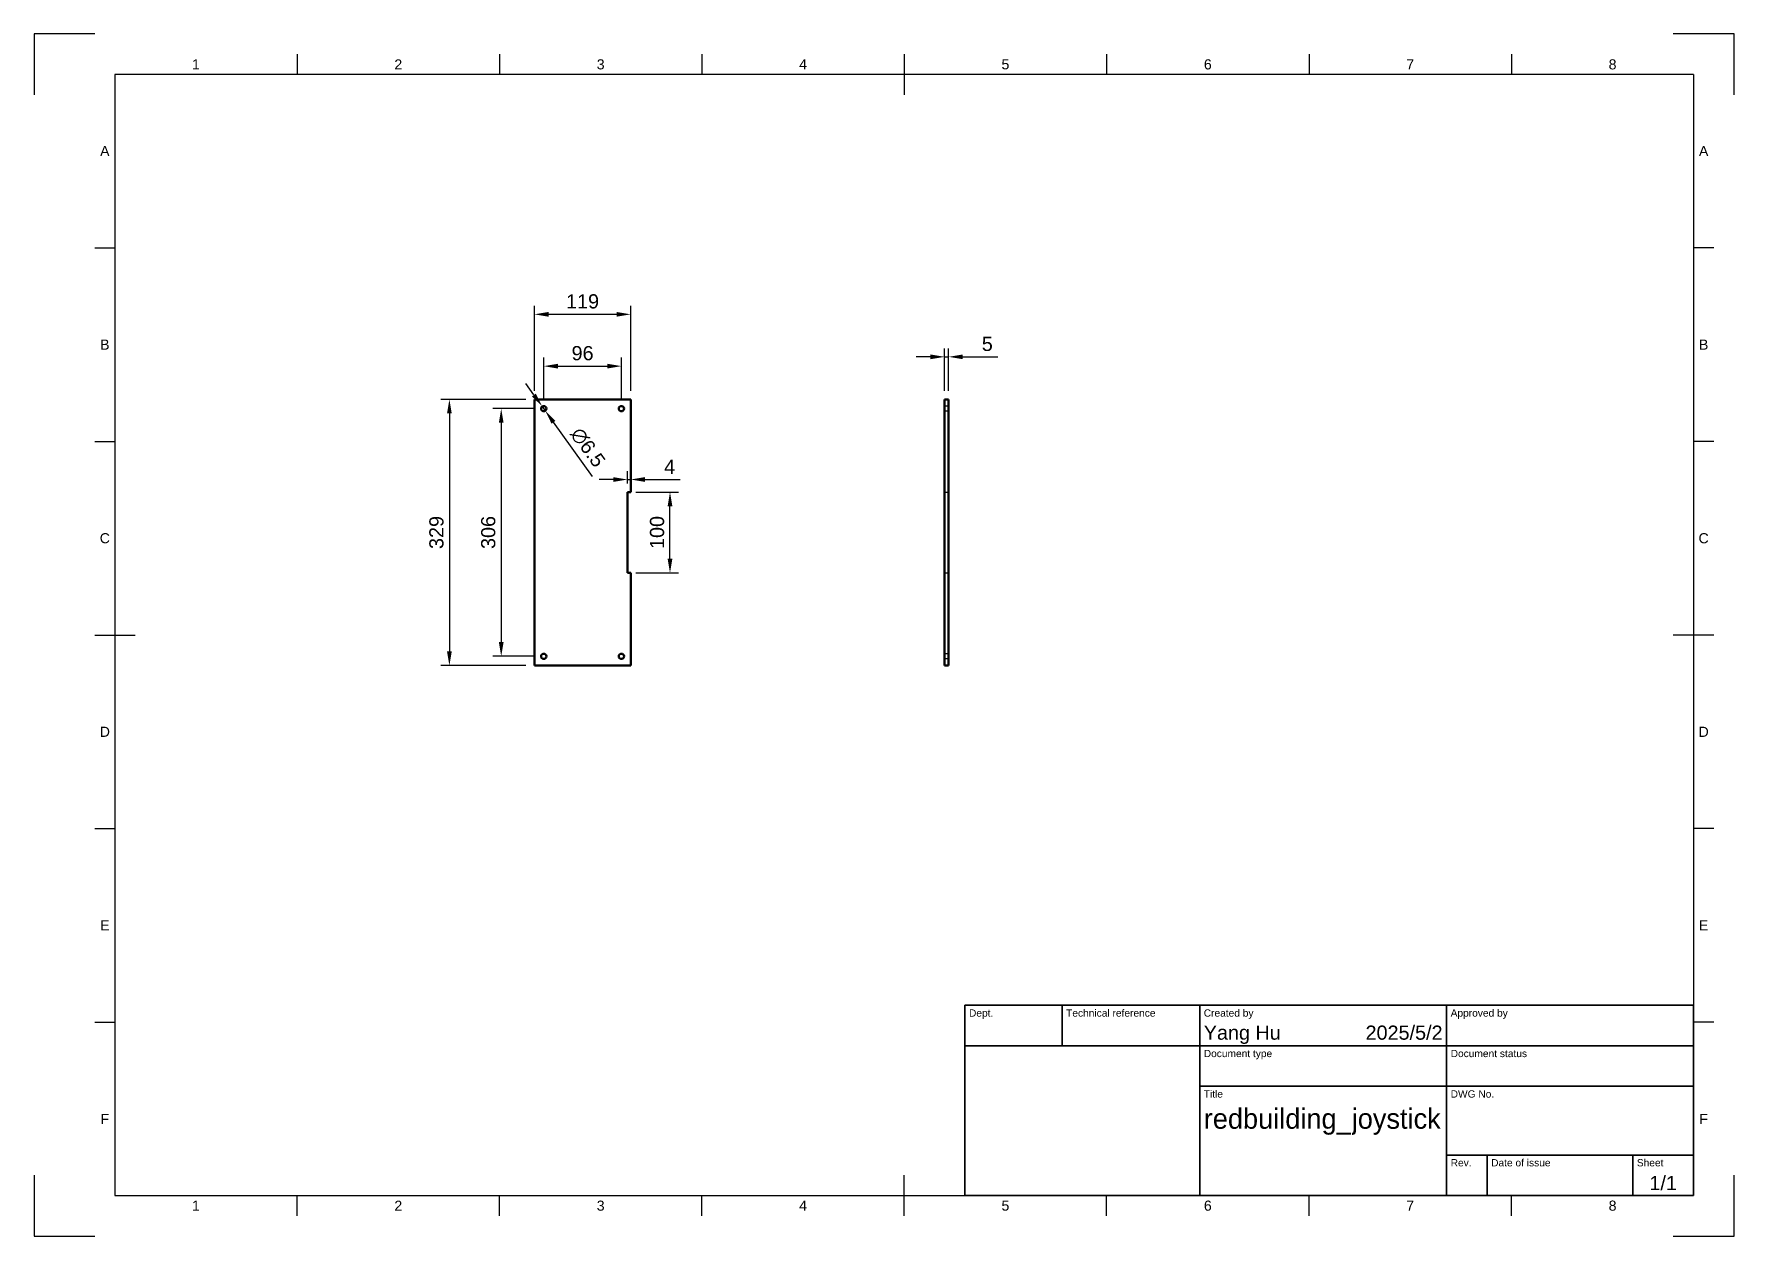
# Model space of a CAD drawing. Header units: millimetres. Extents: x 0 to 420, y 0 to 297.
import ezdxf
from ezdxf.enums import TextEntityAlignment as Align

# ---------------------------------------------------------------- set-up
doc = ezdxf.new("R2010")
doc.units = ezdxf.units.MM
doc.header["$LTSCALE"] = 0.75
doc.linetypes.add('HIDDEN2', pattern=[4.7625, 3.175, -1.5875])
for name, color, linetype, lineweight in [('BORDER', 7, 'Continuous', 25), ('FD_Dimensions', 7, 'Continuous', 25), ('Hidden', 7, 'HIDDEN2', 25), ('TITLEBLOCK', 7, 'Continuous', 35), ('Visible', 7, 'Continuous', 50)]:
    doc.layers.add(name, color=color, linetype=linetype, lineweight=lineweight)
doc.styles.add('FusionTitle', font='arial.ttf')
doc.styles.get("Standard").update_dxf_attribs({"font": 'arial.ttf'})
doc.dimstyles.new('Dim-ISO-25', dxfattribs={"dimtxt": 3.5, "dimasz": 3.5, "dimexe": 2.1, "dimexo": 2.1, "dimgap": 1.4, "dimtad": 1, "dimzin": 12, "dimdsep": 46, "dimtxsty": 'Standard', "dimcen": 0, "dimazin": 3, "dimtp": 0.1, "dimtm": 0.1, "dimtfac": 0.714286, "dimtmove": 0, "dimatfit": 3, "dimfxl": 1, "dimtzin": 12, "dimarcsym": 0})

# ---------------------------------------------------------------- blocks, each defined once
blk = doc.blocks.new('ISO_A3_SHEET')
at = {"layer": 'BORDER'}
for p, q in [((65, 292), (65, 287)), ((115, 292), (115, 287)), ((165, 292), (165, 287)), ((215, 292), (215, 282)), ((265, 292), (265, 287)), ((315, 292), (315, 287)), ((365, 292), (365, 287)), ((410, 287), (20, 287)), ((20, 287), (20, 10)), ((410, 287), (410, 10)), ((15, 244.16666), (20, 244.16666)), ((415, 244.16666), (410, 244.16666)), ((15, 196.33333), (20, 196.33333)), ((415, 196.33333), (410, 196.33333)), ((15, 148.5), (25, 148.5)), ((415, 148.5), (405, 148.5)), ((15, 100.66667), (20, 100.66667)), ((415, 100.66667), (410, 100.66667)), ((15, 52.83334), (20, 52.83334)), ((415, 52.83334), (410, 52.83334)), ((215, 5), (215, 15)), ((20, 10), (410, 10)), ((65, 5), (65, 10)), ((115, 5), (115, 10)), ((165, 5), (165, 10)), ((265, 5), (265, 10)), ((315, 5), (315, 10)), ((365, 5), (365, 10))]:
    blk.add_line(p, q, dxfattribs=at)
at = {"layer": 'Defpoints'}
for p, q in [((15, 297), (0, 297)), ((0, 297), (0, 282)), ((420, 297), (405, 297)), ((420, 282), (420, 297)), ((0, 15), (0, 0)), ((420, 0), (420, 15)), ((0, 0), (15, 0)), ((405, 0), (420, 0))]:
    blk.add_line(p, q, dxfattribs=at)
at = {"layer": 'BORDER', "style": 'FusionTitle'}
for s, p in [('1', (40, 289.5)), ('2', (90, 289.5)), ('3', (140, 289.5)), ('4', (190, 289.5)), ('5', (240, 289.5)), ('6', (290, 289.5)), ('7', (340, 289.5)), ('8', (390, 289.5)), ('A', (17.5, 268.08333)), ('A', (412.5, 268.08333)), ('B', (17.5, 220.25)), ('B', (412.5, 220.25)), ('C', (17.5, 172.41667)), ('C', (412.5, 172.41667)), ('D', (17.5, 124.58334)), ('D', (412.5, 124.58334)), ('E', (17.5, 76.75001)), ('E', (412.5, 76.75001)), ('F', (17.5, 28.91668)), ('F', (412.5, 28.91668)), ('1', (40, 7.5)), ('2', (90, 7.5)), ('3', (140, 7.5)), ('4', (190, 7.5)), ('5', (240, 7.5)), ('6', (290, 7.5)), ('7', (340, 7.5)), ('8', (390, 7.5))]:
    blk.add_text(s, height=2.5, dxfattribs=at).set_placement(p, align=Align.MIDDLE)
blk = doc.blocks.new('ISO_TITLEBLOCK')
at = {"layer": 'TITLEBLOCK'}
for p, q in [((0, 47), (-180, 47)), ((-180, 47), (-180, 0)), ((-156, 37), (-156, 47)), ((-122, 0), (-122, 47)), ((-61, 0), (-61, 47)), ((0, 0), (0, 47)), ((-180, 37), (0, 37)), ((-122, 27), (0, 27)), ((-61, 10), (0, 10)), ((-51, 0), (-51, 10)), ((-15, 0), (-15, 10)), ((-180, 0), (0, 0))]:
    blk.add_line(p, q, dxfattribs=at)
at = {"layer": 'TITLEBLOCK', "style": 'FusionTitle'}
for s, p in [('Dept.', (-179, 46)), ('Technical reference', (-155, 46)), ('Created by', (-121, 46)), ('Approved by', (-60, 46)), ('Document type', (-121, 36)), ('Document status', (-60, 36)), ('Title', (-121, 26)), ('DWG No.', (-60, 26)), ('Rev.', (-60, 9)), ('Date of issue', (-50, 9)), ('Sheet', (-14, 9))]:
    blk.add_text(s, height=1.8, dxfattribs=at).set_placement(p, align=Align.TOP_LEFT)
for tag, height, p in [('DEPT', 3.5, (-179, 42)), ('TECHNICAL_REFERENCE', 3.5, (-155, 42)), ('CREATED_BY', 3.5, (-121, 42)), ('APPROVED_BY', 3.5, (-60, 42)), ('DOCUMENT_TYPE', 3.5, (-121, 32)), ('DOCUMENT_STATUS', 3.5, (-60, 32)), ('TITLE_1', 5, (-121, 21.5)), ('TITLE_2', 5, (-121, 14)), ('TITLE_3', 5, (-121, 6.5)), ('DATE_OF_ISSUE', 3.5, (-50, 5))]:
    blk.add_attdef(tag, text='', height=height, dxfattribs=at).set_placement(p, align=Align.TOP_LEFT)
for tag, p in [('CREATED_DATE', (-62, 42)), ('APPROVED_DATE', (-0.99, 42))]:
    blk.add_attdef(tag, text='', height=3.5, dxfattribs=at).set_placement(p, align=Align.TOP_RIGHT)
for tag, height, p in [('DRAWING_NUMBER', 5, (-30.5, 19.75)), ('REV', 3.5, (-56, 4.85)), ('SHEET', 3.5, (-7.5, 4.85))]:
    blk.add_attdef(tag, text='', height=height, dxfattribs=at).set_placement(p, align=Align.TOP_CENTER)
blk = doc.blocks.new('*D13')
at = {"layer": 'Defpoints', "color": 0, "transparency": 16777216}
for p in [(145.128233, 214.93004), (125.928233, 204.43004), (145.128233, 204.43004)]:
    blk.add_point(p, dxfattribs=at)
at = {"layer": 'FD_Dimensions', "color": 0, "lineweight": -2, "transparency": 16777216}
for p, q in [((125.928233, 206.53004), (125.928233, 217.03004)), ((129.428233, 214.93004), (141.628233, 214.93004)), ((145.128233, 206.53004), (145.128233, 217.03004))]:
    blk.add_line(p, q, dxfattribs=at)
at = {"layer": 'FD_Dimensions', "color": 0, "transparency": 16777216}
for points in [[(129.428233, 215.513373), (129.428233, 214.346706), (125.928233, 214.93004)], [(141.628233, 215.513373), (141.628233, 214.346706), (145.128233, 214.93004)]]:
    blk.add_solid(points, dxfattribs=at)
at = {"layer": 'FD_Dimensions', "color": 0, "transparency": 16777216, "insert": (135.528233, 218.117045), "char_height": 3.5, "attachment_point": 5}
blk.add_mtext('96', dxfattribs=at)
blk = doc.blocks.new('*D14')
at = {"layer": 'Defpoints', "color": 0, "transparency": 16777216}
for p in [(123.628233, 227.73004), (123.628233, 206.73004), (147.428233, 206.73004)]:
    blk.add_point(p, dxfattribs=at)
at = {"layer": 'FD_Dimensions', "color": 0, "lineweight": -2, "transparency": 16777216}
for p, q in [((123.628233, 208.83004), (123.628233, 229.83004)), ((143.928233, 227.73004), (127.128233, 227.73004)), ((147.428233, 208.83004), (147.428233, 229.83004))]:
    blk.add_line(p, q, dxfattribs=at)
at = {"layer": 'FD_Dimensions', "color": 0, "transparency": 16777216}
for points in [[(127.128233, 228.313373), (127.128233, 227.146706), (123.628233, 227.73004)], [(143.928233, 228.313373), (143.928233, 227.146706), (147.428233, 227.73004)]]:
    blk.add_solid(points, dxfattribs=at)
at = {"layer": 'FD_Dimensions', "color": 0, "transparency": 16777216, "insert": (135.528233, 230.917045), "char_height": 3.5, "attachment_point": 5}
blk.add_mtext('119', dxfattribs=at)
blk = doc.blocks.new('*D15')
at = {"layer": 'Defpoints', "color": 0, "transparency": 16777216}
for p in [(125.928233, 204.43004), (115.428233, 143.23004), (125.928233, 143.23004)]:
    blk.add_point(p, dxfattribs=at)
at = {"layer": 'FD_Dimensions', "color": 0, "lineweight": -2, "transparency": 16777216}
for p, q in [((123.828233, 204.43004), (113.328233, 204.43004)), ((115.428233, 200.93004), (115.428233, 146.73004)), ((123.828233, 143.23004), (113.328233, 143.23004))]:
    blk.add_line(p, q, dxfattribs=at)
at = {"layer": 'FD_Dimensions', "color": 0, "transparency": 16777216}
for points in [[(114.8449, 200.93004), (116.011566, 200.93004), (115.428233, 204.43004)], [(114.8449, 146.73004), (116.011566, 146.73004), (115.428233, 143.23004)]]:
    blk.add_solid(points, dxfattribs=at)
at = {"layer": 'FD_Dimensions', "color": 0, "transparency": 16777216, "insert": (112.240034, 173.83004), "char_height": 3.5, "attachment_point": 5, "rotation": 90}
blk.add_mtext('306', dxfattribs=at)
blk = doc.blocks.new('*D16')
at = {"layer": 'Defpoints', "color": 0, "transparency": 16777216}
for p in [(123.628233, 206.73004), (102.628233, 140.93004), (123.628233, 140.93004)]:
    blk.add_point(p, dxfattribs=at)
at = {"layer": 'FD_Dimensions', "color": 0, "lineweight": -2, "transparency": 16777216}
for p, q in [((121.528233, 206.73004), (100.528233, 206.73004)), ((102.628233, 203.23004), (102.628233, 144.43004)), ((121.528233, 140.93004), (100.528233, 140.93004))]:
    blk.add_line(p, q, dxfattribs=at)
at = {"layer": 'FD_Dimensions', "color": 0, "transparency": 16777216}
for points in [[(102.0449, 203.23004), (103.211566, 203.23004), (102.628233, 206.73004)], [(102.0449, 144.43004), (103.211566, 144.43004), (102.628233, 140.93004)]]:
    blk.add_solid(points, dxfattribs=at)
at = {"layer": 'FD_Dimensions', "color": 0, "transparency": 16777216, "insert": (99.440034, 173.83004), "char_height": 3.5, "attachment_point": 5, "rotation": 90}
blk.add_mtext('329', dxfattribs=at)
blk = doc.blocks.new('*D17')
at = {"layer": 'Defpoints', "color": 0, "transparency": 16777216}
for p in [(146.628233, 183.83004), (157.128233, 183.83004), (146.628233, 163.83004)]:
    blk.add_point(p, dxfattribs=at)
at = {"layer": 'FD_Dimensions', "color": 0, "lineweight": -2, "transparency": 16777216}
for p, q in [((148.728233, 183.83004), (159.228233, 183.83004)), ((157.128233, 167.33004), (157.128233, 180.33004)), ((148.728233, 163.83004), (159.228233, 163.83004))]:
    blk.add_line(p, q, dxfattribs=at)
at = {"layer": 'FD_Dimensions', "color": 0, "transparency": 16777216}
for points in [[(156.5449, 180.33004), (157.711566, 180.33004), (157.128233, 183.83004)], [(156.5449, 167.33004), (157.711566, 167.33004), (157.128233, 163.83004)]]:
    blk.add_solid(points, dxfattribs=at)
at = {"layer": 'FD_Dimensions', "color": 0, "transparency": 16777216, "insert": (153.941228, 173.83004), "char_height": 3.5, "attachment_point": 5, "rotation": 90}
blk.add_mtext('100', dxfattribs=at)
blk = doc.blocks.new('*D18')
at = {"layer": 'Defpoints', "color": 0, "transparency": 16777216}
for p in [(225.964685, 217.23004), (224.964685, 206.73004), (225.964685, 206.73004)]:
    blk.add_point(p, dxfattribs=at)
at = {"layer": 'FD_Dimensions', "color": 0, "lineweight": -2, "transparency": 16777216}
for p, q in [((224.964685, 208.83004), (224.964685, 219.33004)), ((225.964685, 208.83004), (225.964685, 219.33004)), ((221.464685, 217.23004), (217.964685, 217.23004)), ((224.964685, 217.23004), (225.964685, 217.23004)), ((229.464685, 217.23004), (238.085285, 217.23004))]:
    blk.add_line(p, q, dxfattribs=at)
at = {"layer": 'FD_Dimensions', "color": 0, "transparency": 16777216}
for points in [[(221.464685, 217.813373), (221.464685, 216.646706), (224.964685, 217.23004)], [(229.464685, 217.813373), (229.464685, 216.646706), (225.964685, 217.23004)]]:
    blk.add_solid(points, dxfattribs=at)
at = {"layer": 'FD_Dimensions', "color": 0, "transparency": 16777216, "insert": (235.524985, 220.409883), "char_height": 3.5, "attachment_point": 5}
blk.add_mtext('5', dxfattribs=at)
blk = doc.blocks.new('*D19')
at = {"layer": 'Defpoints', "color": 0, "transparency": 16777216}
for p in [(125.549967, 204.958636), (126.306499, 203.901443)]:
    blk.add_point(p, dxfattribs=at)
at = {"layer": 'FD_Dimensions', "color": 0, "lineweight": -2, "transparency": 16777216}
for p, q in [((123.51315, 207.804928), (121.476332, 210.651219)), ((125.549967, 204.958636), (126.306499, 203.901443)), ((137.949147, 187.631761), (128.343316, 201.055151))]:
    blk.add_line(p, q, dxfattribs=at)
at = {"layer": 'FD_Dimensions', "color": 0, "transparency": 16777216}
for points in [[(123.987532, 208.144398), (123.038768, 207.465458), (125.549967, 204.958636)], [(128.817698, 201.394621), (127.868935, 200.715682), (126.306499, 203.901443)]]:
    blk.add_solid(points, dxfattribs=at)
at = {"layer": 'FD_Dimensions', "color": 0, "transparency": 16777216, "insert": (136.836, 194.831945), "char_height": 3.5, "attachment_point": 5, "rotation": 305.5876715}
blk.add_mtext('∅6.5', dxfattribs=at)
blk = doc.blocks.new('*D20')
at = {"layer": 'Defpoints', "color": 0, "transparency": 16777216}
for p in [(147.428233, 186.921237), (146.628233, 183.83004), (147.428233, 183.83004)]:
    blk.add_point(p, dxfattribs=at)
at = {"layer": 'FD_Dimensions', "color": 0, "lineweight": -2, "transparency": 16777216}
for p, q in [((146.628233, 185.93004), (146.628233, 189.021237)), ((147.428233, 185.93004), (147.428233, 189.021237)), ((143.128233, 186.921237), (139.628233, 186.921237)), ((146.628233, 186.921237), (147.428233, 186.921237)), ((150.928233, 186.921237), (159.649106, 186.921237))]:
    blk.add_line(p, q, dxfattribs=at)
at = {"layer": 'FD_Dimensions', "color": 0, "transparency": 16777216}
for points in [[(143.128233, 187.50457), (143.128233, 186.337904), (146.628233, 186.921237)], [(150.928233, 187.50457), (150.928233, 186.337904), (147.428233, 186.921237)]]:
    blk.add_solid(points, dxfattribs=at)
at = {"layer": 'FD_Dimensions', "color": 0, "transparency": 16777216, "insert": (157.03867, 190.071237), "char_height": 3.5, "attachment_point": 5}
blk.add_mtext('4', dxfattribs=at)

msp = doc.modelspace()

# ---------------------------------------------------------------- linework, layer by layer
at = {"layer": 'Hidden', "extrusion": (1, -2e-16, 2.967e-13)}
for p, q in [((225.964685, 205.08004), (224.964685, 205.08004)), ((225.964685, 203.78004), (224.964685, 203.78004)), ((224.964685, 183.83004), (225.964685, 183.83004)), ((224.964685, 163.83004), (225.964685, 163.83004)), ((225.964685, 143.88004), (224.964685, 143.88004)), ((225.964685, 142.58004), (224.964685, 142.58004))]:
    msp.add_line(p, q, dxfattribs=at)
at = {"layer": 'Visible'}
for p, q in [((147.428233, 206.73004), (123.628233, 206.73004)), ((123.628233, 206.73004), (123.628233, 140.93004)), ((147.428233, 183.83004), (147.428233, 206.73004)), ((146.628233, 163.83004), (146.628233, 183.83004)), ((146.628233, 183.83004), (147.428233, 183.83004)), ((147.428233, 163.83004), (146.628233, 163.83004)), ((147.428233, 140.93004), (147.428233, 163.83004)), ((123.628233, 140.93004), (147.428233, 140.93004))]:
    msp.add_line(p, q, dxfattribs=at)
at = {"layer": 'Visible', "extrusion": (1, -2e-16, 2.967e-13)}
for p, q in [((224.964685, 206.73004), (224.964685, 140.93004)), ((224.964685, 206.73004), (225.964685, 206.73004)), ((225.964685, 206.73004), (225.964685, 140.93004)), ((224.964685, 140.93004), (225.964685, 140.93004))]:
    msp.add_line(p, q, dxfattribs=at)
at = {"layer": 'Visible', "extrusion": (0, 0, -1)}
for centre in [(-125.928233, 204.43004), (-145.128233, 204.43004), (-125.928233, 143.23004), (-145.128233, 143.23004)]:
    msp.add_circle(centre, 0.65, dxfattribs=at)

# ---------------------------------------------------------------- block references
at = {"layer": 'BORDER'}
msp.add_blockref('ISO_A3_SHEET', (0, 0), dxfattribs=at)
at = {"layer": 'TITLEBLOCK'}
ref = msp.add_blockref('ISO_TITLEBLOCK', (410, 10), dxfattribs=at)
ref.add_attrib('CREATED_DATE', '2025/5/2', dxfattribs={"height": 3.5, "style": 'FusionTitle'}).set_placement((348, 52), align=Align.TOP_RIGHT)
ref.add_attrib('SHEET', '1/1', dxfattribs={"height": 3.5, "style": 'FusionTitle'}).set_placement((402.5, 14.85), align=Align.TOP_CENTER)
ref.add_attrib('TITLE_1', 'redbuilding_joystick', dxfattribs={"height": 5, "style": 'FusionTitle', "width": 0.960568}).set_placement((289, 31.5), align=Align.TOP_LEFT)
ref.add_attrib('CREATED_BY', 'Yang Hu', dxfattribs={"height": 3.5, "style": 'FusionTitle'}).set_placement((289, 52), align=Align.TOP_LEFT)

# ---------------------------------------------------------------- dimensions: what is measured, and where the dimension line sits
at = {"layer": 'FD_Dimensions'}
for p1, p2, distance, picture, middle in [((147.428233, 206.73004), (123.628233, 206.73004), -21, '*D14', (135.528233, 230.917045)), ((224.964685, 206.73004), (225.964685, 206.73004), 10.5, '*D18', (235.524985, 220.409883)), ((125.928233, 204.43004), (145.128233, 204.43004), 10.5, '*D13', (135.528233, 218.117045)), ((123.628233, 206.73004), (123.628233, 140.93004), -21, '*D16', (99.440034, 173.83004)), ((125.928233, 204.43004), (125.928233, 143.23004), -10.5, '*D15', (112.240034, 173.83004)), ((146.628233, 183.83004), (147.428233, 183.83004), 3.091197, '*D20', (157.03867, 190.071237)), ((146.628233, 163.83004), (146.628233, 183.83004), -10.5, '*D17', (153.941228, 173.83004))]:
    dim = msp.add_aligned_dim(p1=p1, p2=p2, distance=distance, dimstyle='Dim-ISO-25', override={"dimlfac": 5, "dimclrd": 0, "dimclre": 0}, dxfattribs=at)
    dim.commit()
    dim.dimension.update_dxf_attribs({"geometry": picture, "text_midpoint": middle})
dim = msp.add_diameter_dim_2p(p1=(125.549967, 204.958636), p2=(126.306499, 203.901443), dimstyle='Dim-ISO-25', override={"dimlfac": 5, "dimclrd": 0, "dimclre": 0}, dxfattribs=at)
dim.commit()
dim.dimension.update_dxf_attribs({"geometry": '*D19', "text_midpoint": (136.836, 194.831945)})

doc.saveas('drawing.dxf')
